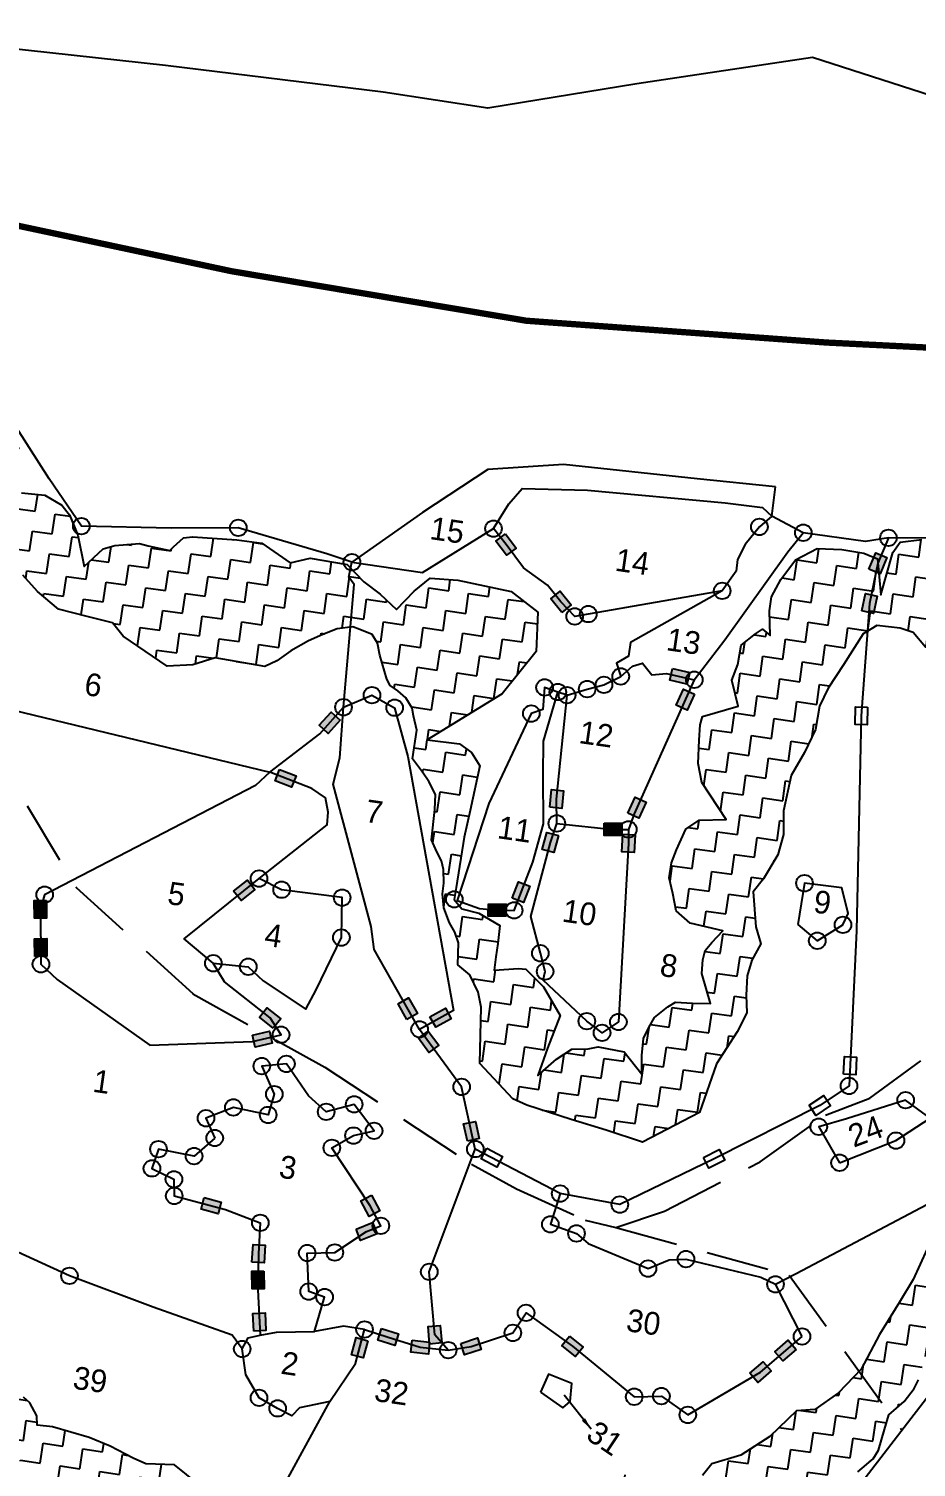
# Model space of a CAD drawing. Header units: metres. Extents: x 322051 to 326671, y 1828735 to 1832688.
# Drawn here: x 324904 to 325628, y 1829852 to 1831025 of the extents above; entities that cross this region are included whole.
import ezdxf

# ---------------------------------------------------------------- set-up
doc = ezdxf.new("R2010")
doc.units = ezdxf.units.M
doc.header["$MEASUREMENT"] = 0
doc.linetypes.add('DASHDOT', pattern=[1, 0.5, -0.25, 0, -0.25])
doc.linetypes.add('DASHED', pattern=[0.75, 0.5, -0.25])
for name, color, linetype in [('LINE_FOOTPATH', 1, 'DASHED'), ('OFF', 1, 'Continuous'), ('POLY_HATCH', 12, 'Continuous'), ('POLY_PARCEL', 6, 'Continuous'), ('POLY_WATER', 4, 'Continuous'), ('SYM_ARROW', 1, 'Continuous'), ('SYM_STONE', 1, 'Continuous'), ('TEXT_PARCEL', 7, 'Continuous'), ('V_BOUND_STREAM_LINE', 7, 'DASHDOT')]:
    doc.layers.add(name, color=color, linetype=linetype)
doc.styles.get("Standard").update_dxf_attribs({"font": 'simplex.shx'})
doc.styles.add('TEXT_MAP', font='KRDEV050.TTF', dxfattribs={"height": 2.5})
doc.dimstyles.get("Standard").update_dxf_attribs({"dimtxt": 0.18, "dimasz": 0.18, "dimexe": 0.18, "dimexo": 0.0625, "dimgap": 0.09, "dimtad": 0, "dimtih": 1, "dimtoh": 1, "dimdec": 4, "dimzin": 0, "dimdsep": 46, "dimtxsty": 'Standard', "dimcen": 0.09, "dimadec": 0, "dimazin": 0, "dimtfac": 1, "dimtdec": 4, "dimtofl": 0, "dimtmove": 0, "dimatfit": 3, "dimfxl": 1, "dimtolj": 1, "dimtzin": 0, "dimarcsym": 0})
pattern_1 = [(0, (44744.417, 71199.3403), (1.5875, 1.5875), [1.5875, -1.5875]), (90, (44746.0045, 71199.3403), (-1.5875, 1.5875), [1.5875, -1.5875])]

# ---------------------------------------------------------------- blocks, each defined once
blk = doc.blocks.new('STONE')
blk.add_circle((0, 0), 0.851)
blk = doc.blocks.new('STONESQUAREFILLED')
blk.add_hatch(color=256).paths.add_polyline_path([(0.7, -0.48), (0.7, 0.48), (-0.7, 0.48), (-0.7, -0.48)])
blk.add_lwpolyline([(-0.7, 0.48), (0.7, 0.48), (0.7, -0.48), (-0.7, -0.48)], close=True)
blk = doc.blocks.new('STONESQUARE')
blk.add_lwpolyline([(-0.7, 0.48), (0.7, 0.48), (0.7, -0.48), (-0.7, -0.48)], close=True)
blk = doc.blocks.new('TEXTARROW')
blk.add_leader([(0.04, -0.01), (8.68, -0.01)], dimstyle='Standard', override={"dimtxt": 2.5, "dimasz": 2.5, "dimexe": 1.25, "dimexo": 0.625, "dimgap": 0.625, "dimtad": 1, "dimtih": 0, "dimtoh": 0, "dimzin": 8, "dimcen": 2.5, "dimtofl": 1})
blk = doc.blocks.new('GVDBV')
at = {"layer": 'POLY_HATCH'}
h = blk.add_hatch(dxfattribs=at)
h.set_pattern_fill('ZIGZAG', color=256, scale=0.5, style=0)
h.set_pattern_definition(pattern_1)
h.paths.add_polyline_path([(45142.01, 71374.17), (45140.74, 71376.56), (45138.35, 71376.96), (45136.96, 71377.03), (45135.43, 71376.56), (45133.64, 71374.97), (45133.7, 71376.63), (45132.04, 71378.29), (45129.96, 71378.78), (45127.97, 71376.86), (45129.1, 71379.45), (45129.03, 71383.23), (45126.91, 71384.49), (45124.05, 71384.69), (45121.26, 71383.5), (45119.93, 71381.77), (45118.8, 71379.98), (45118.34, 71379.98), (45117.47, 71380.31), (45117.41, 71382.9), (45116.54, 71385.36), (45114.35, 71385.49), (45113.62, 71385.56), (45112.09, 71385.36), (45110.43, 71384.69), (45109.37, 71388.08), (45108.24, 71389.67), (45107.03, 71389.98), (45106.48, 71390.31), (45104.06, 71390.44), (45103.6, 71390.36), (45102.14, 71390.02), (45101.8, 71389.9), (45100.34, 71388.77), (45099.88, 71387.77), (45099.63, 71386.97), (45099.55, 71385.72), (45099.3, 71385.43), (45099.26, 71386.01), (45099.01, 71387.22), (45098.67, 71388.27), (45098.09, 71389.52), (45097.5, 71390.27), (45096.37, 71390.44), (45094.58, 71390.69), (45092.03, 71390.48), (45090.36, 71390.02), (45089.9, 71389.15), (45089.44, 71385.68), (45088.78, 71388.46), (45087.65, 71388.76), (45085.86, 71388.8), (45083.93, 71388.59), (45082.35, 71387.46), (45081.43, 71385.75), (45080.88, 71384.29), (45080.88, 71383.16), (45081.22, 71381.24), (45080.55, 71381.66), (45080.05, 71381.2), (45079.05, 71380.15), (45079, 71378.61), (45078.71, 71377.31), (45079.51, 71375.35), (45076.83, 71374.12), (45076.74, 71373.45), (45076.83, 71372.24), (45077, 71370.4), (45077.5, 71368.94), (45079.84, 71366.31), (45077.71, 71365.97), (45076.79, 71365.1), (45076.28, 71363.38), (45076.03, 71362.3), (45076.03, 71361.09), (45076.49, 71359.92), (45076.95, 71358.58), (45078.17, 71357.79), (45080.84, 71357.55), (45080.09, 71356.51), (45079.67, 71355.8), (45079.59, 71355.05), (45079.67, 71353.96), (45080.67, 71351.71), (45079.25, 71351.54), (45077.91, 71351.41), (45077.37, 71350.96), (45076.45, 71349.99), (45076.12, 71349.12), (45075.82, 71348.2), (45075.87, 71346.86), (45076.08, 71345.4), (45074.45, 71346.95), (45072.36, 71347.03), (45071.6, 71346.78), (45070.31, 71346.57), (45069.22, 71345.61), (45067.93, 71344.11), (45068.39, 71346.36), (45069.01, 71349.08), (45067.38, 71351.12), (45065.8, 71352.33), (45065.21, 71352.29), (45063.32, 71351.89), (45063.32, 71352.94), (45063.32, 71354.02), (45063.28, 71355.44), (45061.48, 71356.19), (45060.11, 71356.32), (45059.4, 71356.99), (45059.4, 71357.95), (45059.48, 71361.98), (45059.64, 71364.15), (45059.89, 71367.74), (45059.1, 71368.7), (45058.06, 71369.24), (45055.47, 71369.2), (45060.85, 71373.64), (45063.02, 71377.36), (45062.73, 71380.45), (45060.39, 71381.78), (45056.09, 71382.08), (45053.9, 71381.91), (45052.77, 71380.7), (45051.6, 71379.07), (45050.14, 71380.08), (45048.72, 71380.87), (45047.21, 71382.04), (45044.25, 71382.12), (45043.5, 71381.83), (45042.74, 71381.54), (45042.53, 71381.64), (45045.38, 71375.85), (45046.1, 71376.29), (45047.17, 71376.89), (45048.36, 71377.22), (45048.96, 71377.09), (45049.96, 71376.83), (45050.49, 71376.23), (45050.82, 71375.3), (45051.62, 71373.51), (45051.95, 71373.04), (45052.61, 71372.71), (45053.34, 71372.24), (45053.94, 71371.51), (45054.14, 71370.92), (45054.54, 71369.85), (45054.54, 71367.53), (45055.47, 71366.6), (45056.07, 71365.94), (45056.73, 71365.01), (45056.86, 71363.81), (45056.95, 71361.39), (45057.48, 71360.53), (45057.95, 71359.87), (45058.21, 71359.2), (45058.41, 71358.14), (45058.41, 71357.28), (45058.68, 71356.22), (45059.28, 71355.09), (45059.81, 71354.42), (45060.21, 71353.63), (45060.41, 71351.9), (45061.47, 71351.24), (45062.33, 71349.97), (45062.73, 71348.84), (45063.26, 71344.4), (45066.25, 71342.01), (45067.41, 71341.65), (45071.06, 71341.05), (45073.92, 71340.59), (45076.91, 71340.06), (45081.03, 71343.04), (45081.83, 71347.03), (45083.1, 71349.78), (45083.63, 71351.38), (45083.37, 71352.77), (45083.23, 71354.3), (45083.43, 71355.56), (45083.96, 71356.96), (45083.37, 71358.22), (45082.77, 71360.94), (45083.43, 71362.07), (45084.3, 71364.13), (45084.5, 71365.79), (45084.23, 71367.65), (45084.43, 71370.5), (45085.23, 71372.46), (45085.83, 71374.39), (45085.89, 71376.25), (45086.36, 71377.77), (45087.29, 71379.77), (45088.49, 71382.42), (45089.48, 71383.22), (45091.34, 71383.29), (45092.41, 71383.09), (45093.53, 71382.09), (45094.4, 71381.23), (45096.06, 71379.83), (45097.99, 71378.9), (45099.14, 71379.3), (45103.4, 71379.37), (45104.06, 71379.3), (45104.79, 71378.77), (45105.45, 71378.11), (45106.52, 71377.38), (45106.52, 71376.51), (45108.84, 71376.05), (45110.7, 71375.32), (45111.77, 71374.85), (45113.63, 71374.52), (45117.41, 71375.18), (45119.21, 71375.85), (45120.8, 71376.11), (45121.86, 71376.18), (45123.59, 71375.72), (45125.32, 71374.26), (45126.85, 71373.13), (45129.37, 71372.13), (45130.77, 71370.34), (45134.69, 71369.54), (45135.55, 71369.21), (45136.81, 71367.68), (45137.68, 71366.82), (45138.8, 71366.29), (45139.87, 71366.15), (45142.33, 71365.62), (45145.61, 71363.57), (45146.34, 71363.97), (45147, 71364.36), (45148.8, 71364.23), (45149.86, 71363.97), (45155.64, 71363.7), (45157.43, 71363.57), (45158.83, 71363.57), (45159.76, 71364.23), (45160.96, 71364.9), (45162.35, 71365.89), (45163.08, 71366.69), (45162.55, 71367.68), (45162.55, 71371.73), (45160.96, 71373), (45160.22, 71373.86), (45158.3, 71377.78), (45157.17, 71378.91), (45155.37, 71379.57), (45154.44, 71380.9), (45153.71, 71382.42), (45153.18, 71383.95), (45152.98, 71385.68), (45152.92, 71386.74), (45154.25, 71387.21), (45155.77, 71386.61), (45158.76, 71386.48), (45161.49, 71386.08), (45162.35, 71385.21), (45164.19, 71383.62), (45163.82, 71390.22), (45161.08, 71393.51), (45159.73, 71394.12), (45158.88, 71393.38), (45156.91, 71391.79), (45156.3, 71393.26), (45154.29, 71395.29), (45147.67, 71394.87), (45147.07, 71393.58), (45147.2, 71391.59), (45147.4, 71390.13), (45145.34, 71387.74), (45144.28, 71386.61), (45144.48, 71384.82), (45145.01, 71383.89), (45145.68, 71382.89), (45146.67, 71381.89), (45148.2, 71381.36), (45149.26, 71380.83), (45148.93, 71379.84), (45148.73, 71378.71), (45149.53, 71376.98), (45152.22, 71375.69), (45152.22, 71373.97), (45152.62, 71372.77), (45153.22, 71371.91), (45153.68, 71371.44), (45154.74, 71370.84), (45155.81, 71370.51), (45157.2, 71369.98), (45158.73, 71369.98), (45159.33, 71368.59), (45159.73, 71368.26), (45160.72, 71367.52), (45160.32, 71367.19), (45159.66, 71366.46), (45159, 71365.8), (45157.47, 71366.13), (45155.81, 71366.79), (45153.77, 71366), (45152.11, 71368.86), (45149.31, 71369.59), (45147.39, 71369.06), (45146.19, 71367.93), (45145.66, 71369.72), (45145.13, 71370.65), (45143.27, 71371.51), (45141.94, 71372.51)])
h = blk.add_hatch(dxfattribs=at)
h.set_pattern_fill('ZIGZAG', color=256, scale=0.5, style=0)
h.set_pattern_definition(pattern_1)
h.paths.add_polyline_path([(45020.43, 71387.1), (45020.06, 71387.68), (45019.43, 71388.44), (45018.64, 71389.44), (45017.01, 71389.9), (45016.46, 71390.36), (45015.46, 71390.48), (45013.7, 71390.65), (45011.91, 71389.77), (45011.03, 71388.31), (45011.07, 71389.19), (45010.91, 71390.07), (45010.53, 71390.69), (45010.4, 71391.11), (45008.98, 71392.11), (45006.98, 71392.49), (45005.68, 71392.49), (45005.43, 71392.45), (45004.01, 71391.94), (45003.43, 71391.48), (45003.18, 71391.23), (45002.84, 71389.86), (45002.63, 71389.1), (45001.98, 71387.36), (45001.35, 71387.36), (44999.26, 71387.11), (44998.76, 71386.73), (44998.3, 71386.27), (44997.59, 71385.69), (44997.13, 71385.19), (44996.63, 71384.14), (44996.29, 71383.6), (44996.17, 71383.98), (44995.79, 71384.94), (44995.63, 71385.23), (44994.37, 71386.65), (44993.91, 71387.36), (44993.16, 71387.78), (44993, 71387.79), (44987.78, 71382.18), (44987.9, 71382.04), (44988.5, 71381.84), (44991.02, 71381.91), (44994.08, 71381.84), (44996.87, 71381.71), (44997.8, 71381.71), (44998.86, 71381.24), (45000.59, 71380.91), (45002.91, 71380.98), (45004.18, 71380.78), (45007.43, 71380.11), (45009.21, 71379.16), (45011.4, 71379.29), (45013.72, 71379.42), (45015.72, 71379.16), (45017.04, 71378.82), (45018.71, 71378.49), (45021.43, 71377.96), (45021.89, 71377.56), (45023.22, 71376.43), (45025.08, 71375.3), (45027.41, 71375.04), (45029.47, 71374.84), (45030.46, 71373.91), (45034.25, 71372.05), (45036.24, 71372.45), (45037.9, 71373.25), (45041.92, 71373.11), (45042.78, 71373.7), (45043.78, 71374.63), (45045.04, 71375.63), (45045.38, 71375.85), (45042.53, 71381.64), (45040.28, 71382.75), (45038.29, 71382.74), (45034.78, 71382.49), (45034.07, 71382.29), (45033.4, 71381.49), (45033.15, 71381.16), (45031.4, 71381.28), (45030.69, 71381.37), (45028.77, 71380.91), (45027.89, 71380.53), (45026.59, 71378.94), (45025.76, 71381.32), (45024.88, 71382.83), (45024.17, 71383.5), (45022.71, 71384.08), (45020.87, 71384), (45020.47, 71384.01), (45020.52, 71384.26), (45020.56, 71385.81)])
h = blk.add_hatch(dxfattribs=at)
h.set_pattern_fill('ZIGZAG', color=256, scale=0.5, style=0)
h.set_pattern_definition(pattern_1)
h.paths.add_polyline_path([(45134.41, 71354.6), (45132.04, 71355.98), (45130.36, 71358.1), (45125.16, 71362.49), (45124.85, 71361.24), (45123.79, 71360.81), (45122.6, 71360.18), (45120.86, 71359.87), (45119.61, 71359.93), (45119.42, 71359.37), (45119.05, 71358.62), (45118.74, 71358.12), (45117.8, 71357.31), (45115.93, 71356.32), (45115.25, 71355.63), (45115.1, 71353.98), (45114.41, 71351.99), (45113.29, 71350.43), (45112.41, 71349.37), (45111.98, 71348.44), (45111.35, 71346.94), (45110.98, 71345.94), (45110.48, 71344.45), (45109.23, 71343.45), (45107.49, 71342.7), (45106.49, 71341.64), (45105.68, 71340.21), (45105.06, 71337.9), (45103.56, 71336.78), (45102.19, 71336.22), (45100.44, 71334.91), (45099.69, 71332.35), (45098.88, 71330.42), (45097.68, 71327.65), (45096.62, 71324.72), (45095.12, 71322.6), (45093.44, 71321.04), (45092.01, 71320.73), (45090.2, 71318.42), (45088.14, 71316.61), (45085.96, 71315.62), (45085.38, 71314.59), (45082.57, 71313.72), (45080.95, 71314.47), (45079.14, 71313.72), (45077.7, 71312.84), (45076.4, 71312.84), (45077.45, 71310.72), (45077.84, 71311.84), (45080.58, 71312), (45080.1, 71310.64), (45080.66, 71308.22), (45081.23, 71306.69), (45082.19, 71304.51), (45084.85, 71302.98), (45087.59, 71303.71), (45089.53, 71305.64), (45090.09, 71308.46), (45089.85, 71309.27), (45089.69, 71310.47), (45093.42, 71311.23), (45094.47, 71312.19), (45094.87, 71313.24), (45095.43, 71314.37), (45095.27, 71315.66), (45096.72, 71316.14), (45097.53, 71316.62), (45098.58, 71317.83), (45098.9, 71318.56), (45099.14, 71320.25), (45099.3, 71321.46), (45100.35, 71322.66), (45100.99, 71323.79), (45101.24, 71324.52), (45101.4, 71325.48), (45101.24, 71326.29), (45102.2, 71326.77), (45102.93, 71327.5), (45103.57, 71328.22), (45104.22, 71329.11), (45104.7, 71330.07), (45105.02, 71331.2), (45104.94, 71332.41), (45107.94, 71331.08), (45109.47, 71331.08), (45110.68, 71332.05), (45111.56, 71333.34), (45111.64, 71334.54), (45113.09, 71334.87), (45115.67, 71335.35), (45116.72, 71336.48), (45117.77, 71337.93), (45118.09, 71339.46), (45118.41, 71340.26), (45118.65, 71342.2), (45117.12, 71344.69), (45118.65, 71345.9), (45120.27, 71346.3), (45120.75, 71347.43), (45121.15, 71349.04), (45121.23, 71350.17), (45121.39, 71350.89), (45123.09, 71352.34), (45125.1, 71352.99), (45126.39, 71354.44), (45127.6, 71355.57), (45128.89, 71355.49), (45129.69, 71355.08), (45129.61, 71354.6), (45128.57, 71354.12), (45127.44, 71353.55), (45126.55, 71352.75), (45125.67, 71352.26), (45124.86, 71351.54), (45123.81, 71350.73), (45122.76, 71350.17), (45122.52, 71349.44), (45122.68, 71348.32), (45123.41, 71347.03), (45124.7, 71346.06), (45125.58, 71345.34), (45128.16, 71345.1), (45129.86, 71345.34), (45129.53, 71343.73), (45130.9, 71342.68), (45131.15, 71342.03), (45129.94, 71340.75), (45129.61, 71339.38), (45129.69, 71336.96), (45130.66, 71336.16), (45130.9, 71335.75), (45131.47, 71334.22), (45131.79, 71333.9), (45129.94, 71333.18), (45129.61, 71330.76), (45129.53, 71329.63), (45131.06, 71327.94), (45137.24, 71324.98), (45137.46, 71326.18), (45137.73, 71327.55), (45138.54, 71328.93), (45138.47, 71332.79), (45138.09, 71334.22), (45137.53, 71336.72), (45136.28, 71338.52), (45136.34, 71340.33), (45136.84, 71341.7), (45136.34, 71344.44), (45135.6, 71347.37), (45135.66, 71348.06), (45134.97, 71350.99)])
h = blk.add_hatch(dxfattribs=at)
h.set_pattern_fill('ZIGZAG', color=256, scale=0.5, style=0)
h.set_pattern_definition(pattern_1)
h.paths.add_polyline_path([(44940.91, 71307.65), (44941.55, 71305.8), (44942.44, 71304.27), (44943.08, 71302.66), (44944.45, 71297.82), (44945.82, 71295.73), (44947.27, 71296.05), (44948.64, 71295.81), (44949.61, 71294.12), (44950.82, 71293.23), (44953.48, 71293.56), (44954.12, 71294.52), (44954.69, 71295.33), (44955.82, 71295.65), (44956.94, 71295.89), (44957.99, 71296.29), (44958.72, 71297.1), (44959.76, 71298.23), (44960.01, 71298.79), (44962.34, 71298.87), (44964.12, 71299.84), (44965.24, 71300.56), (44966.29, 71301.05), (44968.85, 71301.36), (44970.54, 71299.83), (44971.83, 71298.94), (44973.44, 71298.7), (44977.55, 71299.91), (44979.17, 71299.35), (44980.94, 71299.26), (44981.91, 71297.9), (44983.28, 71297.41), (44984.16, 71296.53), (44986.1, 71296.04), (44985.29, 71294.43), (44985.21, 71293.22), (44985.45, 71291.94), (44986.82, 71290.89), (44988.19, 71290.08), (44987.71, 71288.79), (44987.39, 71286.06), (44989, 71283.4), (44991.01, 71282.67), (44992.78, 71282.91), (44996.57, 71284.44), (44997.86, 71282.83), (44999.31, 71282.19), (45001.17, 71283), (45003.02, 71283.88), (45004.95, 71282.19), (45009.39, 71282.59), (45011.8, 71283.96), (45013.74, 71282.51), (45014.95, 71282.43), (45016.56, 71283.08), (45017.2, 71280.74), (45018.25, 71280.1), (45019.78, 71279.93), (45021.71, 71280.18), (45022.39, 71278.63), (45023.28, 71277.02), (45026.34, 71276.29), (45028.11, 71276.54), (45031.98, 71278.39), (45033.92, 71280.32), (45035.69, 71281.77), (45036.25, 71283.95), (45035.21, 71285.4), (45033.11, 71286.6), (45030.93, 71288.05), (45031.98, 71289.66), (45031.74, 71291.19), (45030.61, 71292.32), (45029.64, 71292.97), (45028.52, 71293.45), (45027.47, 71293.21), (45025.94, 71293.05), (45026.58, 71294.82), (45026.91, 71296.03), (45026.26, 71297.07), (45025.45, 71297.8), (45024.49, 71297.96), (45022.96, 71297.96), (45022.39, 71297.96), (45021.59, 71299.41), (45021.67, 71300.22), (45021.18, 71300.94), (45020.7, 71301.26), (45020.38, 71301.34), (45020.61, 71303.07), (45020.45, 71304.27), (45019.48, 71305.16), (45018.44, 71305.88), (45017.87, 71305.97), (45018.28, 71306.93), (45018.84, 71307.58), (45019.73, 71307.58), (45020.29, 71307.09), (45021.01, 71306.93), (45021.74, 71307.25), (45022.47, 71307.9), (45023.27, 71308.46), (45023.84, 71308.95), (45024.16, 71309.03), (45024.96, 71308.14), (45025.53, 71307.66), (45026.49, 71307.09), (45028.35, 71306.85), (45029.56, 71307.01), (45030.12, 71307.82), (45031.01, 71308.54), (45031.65, 71308.06), (45033.1, 71307.01), (45033.99, 71306.05), (45034.79, 71306.45), (45035.44, 71306.53), (45036.89, 71306.93), (45037.21, 71307.01), (45037.21, 71306.05), (45037.29, 71305.16), (45037.86, 71304.19), (45038.99, 71303.79), (45039.79, 71303.79), (45040.52, 71304.03), (45040.92, 71304.35), (45042.45, 71304.68), (45042.58, 71302.25), (45043.14, 71301.69), (45044.35, 71300.89), (45045.72, 71300.72), (45046.77, 71301.13), (45048.22, 71302.09), (45048.86, 71302.82), (45050.07, 71303.7), (45050.88, 71303.06), (45052.01, 71301.85), (45053.14, 71300.72), (45055.31, 71300.16), (45056.2, 71300.64), (45057.65, 71302.5), (45058.45, 71303.22), (45059.1, 71302.09), (45060.47, 71300.89), (45061.36, 71300.97), (45061.92, 71301.13), (45062.89, 71301.69), (45063.93, 71302.9), (45064.82, 71303.87), (45065.55, 71302.34), (45066.83, 71300.4), (45067.56, 71299.84), (45068.53, 71299.52), (45070.86, 71299.6), (45071.51, 71300.16), (45072.48, 71302.25), (45073.6, 71304.19), (45075.3, 71303.3), (45076.26, 71303.14), (45078.2, 71303.54), (45079.08, 71304.27), (45079.91, 71305.72), (45078.52, 71308.55), (45077.2, 71309.99), (45077.45, 71310.72), (45076.4, 71312.84), (45076.39, 71312.84), (45073.78, 71311.85), (45071.41, 71311.1), (45069.85, 71309.54), (45067.98, 71309.17), (45065.36, 71310.16), (45063.42, 71309.1), (45060.24, 71308.67), (45059, 71307.86), (45057.75, 71308.48), (45055.59, 71308.04), (45053.53, 71309.1), (45051.54, 71309.1), (45049.54, 71308.6), (45047.79, 71308.98), (45045.92, 71308.23), (45043.8, 71309.48), (45041.56, 71309.23), (45040.5, 71309.54), (45038.56, 71310.23), (45036.82, 71310.66), (45033.82, 71311.1), (45032.58, 71311.04), (45032.45, 71311.78), (45031.77, 71312.72), (45031.21, 71313.09), (45030.08, 71312.41), (45028.4, 71312.1), (45027.68, 71312.04), (45026.12, 71312.16), (45025.25, 71312.72), (45024.31, 71312.47), (45023.88, 71311.97), (45023, 71311.91), (45022.63, 71312.41), (45021.88, 71312.53), (45021.07, 71312.04), (45019.32, 71311.66), (45017.89, 71311.85), (45016.64, 71311.72), (45016.39, 71310.54), (45014.33, 71306.43), (45014.71, 71304.62), (45015.08, 71302.12), (45015.27, 71299.79), (45016.39, 71298.11), (45018.95, 71295.86), (45019.51, 71294.3), (45022.07, 71293.43), (45023.13, 71292.37), (45023.5, 71291.37), (45025.56, 71290.63), (45027.49, 71289.44), (45028.86, 71287.76), (45029.24, 71286.64), (45028.24, 71285.52), (45026.93, 71284.7), (45025.56, 71284.64), (45024.62, 71285.45), (45021.75, 71285.7), (45018.64, 71287.95), (45016.08, 71287.95), (45014.33, 71288.26), (45013.15, 71288.94), (45010.47, 71290), (45005.54, 71289.19), (45003.29, 71288.94), (45001.17, 71288.07), (44999.37, 71288.07), (44997.97, 71288.51), (44995.28, 71288.01), (44993.6, 71288.13), (44992.66, 71288.51), (44992.41, 71289.69), (44992.66, 71291.31), (44991.92, 71292.99), (44990.11, 71292.87), (44988.8, 71293.8), (44988.11, 71295.43), (44987.99, 71296.67), (44986.8, 71298.11), (44983.25, 71300.91), (44978.66, 71302.63), (44975.61, 71303.75), (44972.49, 71305.25), (44969.18, 71304.43), (44968.62, 71303.81), (44965.82, 71303.87), (44964.82, 71303.87), (44964.13, 71302.75), (44962.88, 71301.82), (44961.45, 71301.32), (44959.33, 71301.44), (44957.27, 71299.76), (44955.59, 71298.76), (44953.09, 71298.45), (44951.82, 71297.06), (44950.32, 71296.56), (44949.07, 71296.75), (44947.76, 71297.37), (44947.76, 71300.74), (44946.83, 71303.61), (44945.39, 71306.85), (44943.08, 71308.56), (44941.71, 71310.25), (44940.78, 71312.18), (44938.03, 71313.43), (44937.72, 71315.11), (44937.91, 71316.42), (44934.98, 71319.54), (44934.54, 71321.97), (44934.35, 71322.96), (44933.83, 71324.17), (44930.73, 71320.84), (44930.73, 71319.45), (44931.3, 71318.41), (44932.58, 71316.8), (44934.04, 71316.64), (44934.76, 71316.64), (44935.41, 71316.47), (44934.36, 71314.3), (44934.84, 71312.61), (44936.45, 71312.29), (44939.68, 71310.6)])
at = {"layer": 'LINE_FOOTPATH', "ltscale": 10}
for points in [[(44930.94, 71388.48), (44932.15, 71387.56), (44952.48, 71381.5), (44967.48, 71376.86), (44976.39, 71373.89), (44983.43, 71372.45), (44990.2, 71372.69), (44993.43, 71372.21), (45003.89, 71371.62), (45012.57, 71371.5), (45015.55, 71368.64), (45020.07, 71365.31), (45029.59, 71353.66), (45039.95, 71346.64), (45051.12, 71342.36), (45063.74, 71336.41), (45067.54, 71334.98), (45073.27, 71333.31), (45075.77, 71333.07), (45089.91, 71331.29), (45100.5, 71320.39)], [(45075.77, 71333.07), (45079.4, 71334.9), (45086.37, 71339.85), (45090.96, 71344.25), (45094.26, 71346.08), (45105.26, 71356.9), (45108.42, 71359.31), (45116.3, 71366.83), (45123.49, 71368.13), (45127.53, 71367.76), (45140.19, 71364.28), (45145.14, 71362.63), (45157.31, 71361.09)]]:
    blk.add_lwpolyline(points, dxfattribs=at)
at = {"layer": 'OFF'}
blk.add_lwpolyline([(45080, 71390.63), (45079.96, 71392.96)], dxfattribs=at)
at = {"layer": 'POLY_HATCH'}
for points in [[(45093.53, 71382.09), (45092.41, 71383.09), (45091.34, 71383.29), (45089.48, 71383.22), (45088.49, 71382.42), (45087.29, 71379.77), (45086.36, 71377.77), (45085.89, 71376.25), (45085.83, 71374.39), (45085.23, 71372.46), (45084.43, 71370.5), (45084.23, 71367.65), (45084.5, 71365.79), (45084.3, 71364.13), (45083.43, 71362.07), (45082.77, 71360.94), (45083.37, 71358.22), (45083.96, 71356.96), (45083.43, 71355.56), (45083.23, 71354.3), (45083.37, 71352.77), (45083.63, 71351.38), (45083.1, 71349.78), (45081.83, 71347.03), (45081.03, 71343.04), (45076.91, 71340.06), (45073.92, 71340.59), (45071.06, 71341.05), (45067.41, 71341.65), (45066.25, 71342.01), (45063.26, 71344.4), (45062.73, 71348.84), (45062.33, 71349.97), (45061.47, 71351.24), (45060.41, 71351.9), (45060.21, 71353.63), (45059.81, 71354.42), (45059.28, 71355.09), (45058.68, 71356.22), (45058.41, 71357.28), (45058.41, 71358.14), (45058.21, 71359.2), (45057.95, 71359.87), (45057.48, 71360.53), (45056.95, 71361.39), (45056.86, 71363.81), (45056.73, 71365.01), (45056.07, 71365.94), (45055.47, 71366.6), (45054.54, 71367.53), (45054.54, 71369.85), (45054.14, 71370.92), (45053.94, 71371.51), (45053.34, 71372.24), (45052.61, 71372.71), (45051.95, 71373.04), (45051.62, 71373.51), (45050.82, 71375.3), (45050.49, 71376.23), (45049.96, 71376.83), (45048.96, 71377.09), (45048.36, 71377.22), (45047.17, 71376.89), (45046.1, 71376.29), (45045.04, 71375.63), (45043.78, 71374.63), (45042.78, 71373.7), (45041.92, 71373.11), (45037.9, 71373.25), (45036.24, 71372.45), (45034.25, 71372.05), (45030.46, 71373.91), (45029.47, 71374.84), (45027.41, 71375.04), (45025.08, 71375.3), (45023.22, 71376.43), (45021.89, 71377.56)], [(45020.87, 71384), (45022.71, 71384.08), (45024.17, 71383.5), (45024.88, 71382.83), (45025.76, 71381.32), (45026.59, 71378.94), (45027.89, 71380.53), (45028.77, 71380.91), (45030.69, 71381.37), (45031.4, 71381.28), (45033.15, 71381.16), (45033.4, 71381.49), (45034.07, 71382.29), (45034.78, 71382.49), (45038.29, 71382.74), (45040.28, 71382.75), (45042.74, 71381.54), (45043.5, 71381.83), (45044.25, 71382.12), (45047.21, 71382.04), (45048.72, 71380.87), (45050.14, 71380.08), (45051.6, 71379.07), (45052.77, 71380.7), (45053.9, 71381.91), (45056.09, 71382.08), (45060.39, 71381.78), (45062.73, 71380.45), (45063.02, 71377.36), (45060.85, 71373.64), (45055.47, 71369.2), (45058.06, 71369.24), (45059.1, 71368.7), (45059.89, 71367.74), (45059.64, 71364.15), (45059.48, 71361.98), (45059.4, 71357.95), (45059.4, 71356.99), (45060.11, 71356.32), (45061.48, 71356.19), (45063.28, 71355.44), (45063.32, 71354.02), (45063.32, 71352.94), (45063.32, 71351.89), (45065.21, 71352.29), (45065.8, 71352.33), (45067.38, 71351.12), (45069.01, 71349.08), (45068.39, 71346.36), (45067.93, 71344.11), (45069.22, 71345.61), (45070.31, 71346.57), (45071.6, 71346.78), (45072.36, 71347.03), (45074.45, 71346.95), (45076.08, 71345.4), (45075.87, 71346.86), (45075.82, 71348.2), (45076.12, 71349.12), (45076.45, 71349.99), (45077.37, 71350.96), (45077.91, 71351.41), (45079.25, 71351.54), (45080.67, 71351.71), (45079.67, 71353.96), (45079.59, 71355.05), (45079.67, 71355.8), (45080.09, 71356.51), (45080.84, 71357.55), (45078.17, 71357.79), (45076.95, 71358.58), (45076.49, 71359.92), (45076.03, 71361.09), (45076.03, 71362.3), (45076.28, 71363.38), (45076.79, 71365.1), (45077.71, 71365.97), (45079.84, 71366.31), (45077.5, 71368.94), (45077, 71370.4), (45076.83, 71372.24), (45076.74, 71373.45), (45076.83, 71374.12), (45079.51, 71375.35), (45078.71, 71377.31), (45079, 71378.61), (45079.05, 71380.15), (45080.05, 71381.2), (45080.55, 71381.66), (45081.22, 71381.24), (45080.88, 71383.16), (45080.88, 71384.29), (45081.43, 71385.75), (45082.35, 71387.46), (45083.93, 71388.59), (45085.86, 71388.8), (45087.65, 71388.76), (45088.78, 71388.46), (45089.44, 71385.68), (45089.9, 71389.15), (45090.36, 71390.02), (45092.03, 71390.48)], [(45100.44, 71334.91), (45099.69, 71332.35), (45098.88, 71330.42), (45097.68, 71327.65), (45096.62, 71324.72), (45095.12, 71322.6), (45093.44, 71321.04), (45092.01, 71320.73), (45090.2, 71318.42), (45088.14, 71316.61), (45085.96, 71315.62), (45085.38, 71314.59)], [(45045.92, 71308.23), (45043.8, 71309.48), (45041.56, 71309.23), (45040.5, 71309.54), (45038.56, 71310.23), (45036.82, 71310.66), (45033.82, 71311.1), (45032.58, 71311.04), (45032.45, 71311.78), (45031.77, 71312.72), (45031.21, 71313.09)], [(45097.53, 71316.62), (45098.58, 71317.83), (45098.9, 71318.56), (45099.14, 71320.25), (45099.3, 71321.46), (45100.35, 71322.66), (45100.99, 71323.79), (45101.24, 71324.52)]]:
    blk.add_lwpolyline(points, dxfattribs=at)
at = {"layer": 'POLY_PARCEL'}
for points in [[(45058.3, 71386.51), (45059.22, 71388.63), (45060.1, 71389.97), (45065.25, 71390.59), (45076.19, 71391.15), (45079.16, 71391.21), (45080, 71390.63)], [(45089.4, 71390.24), (45088.86, 71388.13), (45088.65, 71384.88), (45089.27, 71375.98), (45091.32, 71359.06), (45092.48, 71346.8), (45090.4, 71344.94), (45082.71, 71339.56), (45075.83, 71334.91), (45071.02, 71335.1)], [(45080, 71390.63), (45079.15, 71389.64), (45078.24, 71388.11), (45077.81, 71386.83), (45077.81, 71385.92), (45076.95, 71384.21)], [(45075.76, 71376.92), (45077.72, 71380.4), (45081.67, 71388.02), (45082.66, 71389.68)], [(45047.57, 71382.28), (45053.22, 71382.28), (45058.3, 71386.51)], [(45076.95, 71384.21), (45065.66, 71380.54), (45064.42, 71381.54), (45063.18, 71382.68), (45061.09, 71383.78), (45059.47, 71385.4), (45058.3, 71386.51)], [(45076.95, 71384.21), (45070.33, 71379.11), (45070.33, 71378.02), (45069.47, 71377.35), (45069.95, 71376.35)], [(45048.54, 71370.81), (45047.99, 71380.55), (45047.5, 71381.08), (45047.57, 71382.28)], [(45069.95, 71376.35), (45070.76, 71377.3), (45071.52, 71377.63), (45072.38, 71376.83), (45073.52, 71377.11), (45075.76, 71376.92)], [(45065.95, 71374.28), (45067.46, 71374.98), (45068.73, 71375.5), (45069.95, 71376.35)], [(45075.76, 71376.92), (45072.56, 71365.72), (45072.27, 71364.44)], [(45065.95, 71374.28), (45065.19, 71374.42)], [(45066.59, 71364.1), (45066.3, 71366.01), (45065.95, 71374.28)], [(45048.54, 71370.81), (45050.64, 71372.08), (45052.56, 71371.35), (45054.15, 71367.66), (45060.58, 71348.25), (45058.14, 71346.4)], [(45043.49, 71364.89), (45046.98, 71368.46), (45048.54, 71370.81)], [(45058.14, 71346.4), (45053.67, 71352.14), (45053.18, 71353.91), (45048.59, 71364.66), (45048.82, 71366.81), (45048.54, 71370.81)], [(45015.95, 71367.62), (45017.61, 71367.33), (45043.49, 71364.89)], [(45043.49, 71364.89), (45042.53, 71363.68), (45027.2, 71352.74), (45027.03, 71351.55), (45027.69, 71347.24), (45029.13, 71346.24), (45037.14, 71342.13), (45045.16, 71343.56), (45047.33, 71344.42), (45046.28, 71345.61), (45042.31, 71347.92), (45041.21, 71349.26)], [(45043.84, 71356.42), (45048.59, 71361.41), (45048.52, 71362.41), (45048.15, 71363.51), (45046.96, 71364.07), (45043.49, 71364.89)], [(45072.27, 71364.44), (45072.44, 71363.34), (45073.66, 71349.22), (45072.5, 71348.18), (45071.17, 71348.93), (45067.29, 71351.65), (45067.34, 71352.35), (45066.76, 71353.73), (45065.61, 71356.51), (45066.3, 71362.53), (45066.59, 71364.1)], [(45066.59, 71364.1), (45071.07, 71364.27), (45072.27, 71364.44)], [(45086.65, 71358.89), (45088.35, 71357.83), (45090.19, 71359.37), (45090.47, 71360.33), (45089.69, 71362.25), (45086.7, 71362.2), (45086.65, 71358.89)], [(45041.21, 71349.26), (45038.65, 71350.84), (45043.84, 71356.42)], [(45041.21, 71349.26), (45043.99, 71349.38), (45045.32, 71348.44), (45048.99, 71346.69), (45049.57, 71348.34), (45050.97, 71352.72), (45050.58, 71355.86), (45045.74, 71355.8), (45043.84, 71356.42)], [(45063.86, 71337.64), (45062.09, 71342.36), (45058.14, 71346.4)], [(45092.6, 71340.67), (45096.78, 71343.04), (45099.22, 71345.18), (45097.08, 71346.32), (45092.65, 71344.18), (45090.56, 71343.26), (45092.6, 71340.67)], [(45053.3, 71321.52), (45053.7, 71324.33), (45052.39, 71324.58), (45051.84, 71327.59), (45054, 71327.94), (45056.26, 71329.95), (45057.31, 71330.55), (45056.26, 71332.01), (45052.59, 71336.12), (45054.15, 71337.32), (45055.71, 71337.93), (45053.85, 71339.78), (45051.74, 71338.88), (45050.18, 71339.93), (45048.08, 71342.19), (45046.17, 71341.74), (45047.47, 71339.68), (45047.22, 71337.98), (45044.41, 71338.18)], [(45044.41, 71338.18), (45042.38, 71337.02), (45043.29, 71335.57)], [(45064, 71321.56), (45062.78, 71322.62), (45061.63, 71327.49), (45063.86, 71337.64)], [(45071.02, 71335.1), (45063.86, 71337.64)], [(45088.94, 71330.41), (45090.45, 71331.49), (45099.92, 71338.39)], [(45043.29, 71335.57), (45041.87, 71333.92), (45039, 71334.06), (45038.7, 71332.48), (45040.55, 71331.87), (45040.76, 71330.57), (45044.93, 71330.09), (45047.82, 71329.43), (45048.03, 71326.99), (45048.37, 71324.14), (45049.08, 71320.61)], [(45071.02, 71335.1), (45070.6, 71332.58), (45072.75, 71332.16), (45073.78, 71331.49), (45078.76, 71330.21), (45080.32, 71331.13), (45081.63, 71331.38), (45087.71, 71330.81), (45088.94, 71330.41)], [(45091.61, 71326.62), (45088.94, 71330.41)], [(45047.82, 71319.33), (45046.89, 71320.29), (45040.37, 71321.61), (45033.44, 71323.12), (45021.49, 71326.63)], [(45064, 71321.56), (45065.75, 71322.11), (45068.88, 71323.64), (45069.69, 71325.36), (45073.71, 71323.26), (45079.12, 71320), (45081.25, 71320.36), (45083.53, 71319.18), (45088.75, 71323.36), (45091.61, 71326.62)], [(45098.68, 71311.1), (45097.32, 71312.75), (45097.23, 71314.04), (45097.74, 71315.49), (45102.51, 71323.95)], [(45049.08, 71320.61), (45050.33, 71321.04), (45053.3, 71321.52)], [(45057.2, 71322.24), (45055.5, 71322.27), (45053.3, 71321.52)], [(45055.28, 71316.19), (45056.87, 71319.48), (45057.2, 71322.24)], [(45057.2, 71322.24), (45059.14, 71321.91), (45061.77, 71321.48), (45064, 71321.56)], [(45047.82, 71319.33), (45048.17, 71320.27), (45049.08, 71320.61)], [(45071.71, 71319.3), (45073.64, 71318.32), (45074.16, 71318.9), (45074.07, 71320.34), (45072.14, 71320.8), (45071.71, 71319.3)], [(45055.28, 71316.19), (45052.98, 71315.37), (45052.48, 71314.64), (45051.27, 71315.07), (45049.69, 71315.69), (45048.39, 71317.35), (45047.82, 71319.33)], [(45050.72, 71296.16), (45050.67, 71299.07), (45051.3, 71305.25), (45052.3, 71308.2), (45055.28, 71316.19)]]:
    blk.add_lwpolyline(points, dxfattribs=at)
blk.add_lwpolyline([(45065.19, 71374.42), (45064.1, 71374.63), (45064.22, 71372.89), (45063.35, 71372.43), (45061.03, 71364.91), (45059.64, 71356.92), (45061.49, 71356.57), (45062.88, 71356.63), (45064.22, 71356.8), (45065.14, 71360.8), (45065.55, 71363.92), (45064.97, 71367.74), (45064.62, 71370.4)], close=True, dxfattribs=at)
at = {"layer": 'POLY_WATER'}
for points in [[(45171.39, 71413.67), (45154.05, 71415.35), (45141.07, 71416.42), (45133.98, 71417.29), (45113.11, 71420.82), (45102.55, 71422.76), (45091.87, 71424.7), (45078.03, 71427.06), (45064.54, 71423.03), (45053.12, 71419.44), (45044.74, 71419.5), (45027.34, 71419.14), (45001.59, 71418.27), (44987.44, 71417.83), (44978.14, 71424.73), (44975.6, 71449.39), (44976.65, 71461.14), (44970.43, 71483.2), (44968.78, 71493.75), (44966.93, 71505.4), (44963.58, 71511.62), (44961.85, 71521.9), (44946.23, 71539.84), (44946.03, 71547.58)], [(45047.57, 71382.28), (45045.5, 71382.65), (45038.26, 71383.7), (45033, 71382.92), (45025.93, 71382.06), (45022.86, 71385.42), (45014.7, 71394.87), (45004.97, 71397.51)], [(45079.96, 71392.96), (45073.72, 71392.7), (45063.08, 71392.32), (45057.18, 71391.08), (45052.56, 71386.98), (45047.57, 71382.28)], [(45100.7, 71391.83), (45089.4, 71390.24)], [(45082.66, 71389.68), (45080, 71390.63)], [(45089.4, 71390.24), (45087.65, 71389.7), (45082.66, 71389.68)]]:
    blk.add_lwpolyline(points, dxfattribs=at)
at = {"layer": 'V_BOUND_STREAM_LINE', "ltscale": 10}
blk.add_lwpolyline([(44829.18, 71475.22, 0.5, 0.5, 0), (44919, 71488.04, 0.5, 0.5, 0), (44944.25, 71474.39, 0.5, 0.5, 0), (44959.57, 71439.23, 0.5, 0.5, 0), (44965.22, 71424.6, 0.5, 0.5, 0), (44978.19, 71416.59, 0.5, 0.5, 0), (44991.42, 71409.58, 0.5, 0.5, 0), (45011.85, 71405.3, 0.5, 0.5, 0), (45034.88, 71403.75, 0.5, 0.5, 0), (45058.54, 71403.19, 0.5, 0.5, 0), (45082.32, 71404.86, 0.5, 0.5, 0), (45105.73, 71407.04, 0.5, 0.5, 0), (45129.26, 71408.34, 0.5, 0.5, 0), (45152.17, 71408.15, 0.5, 0.5, 0), (45162.79, 71408.22, 0.5, 0.5, 0), (45163.49, 71395.66, 0, 0, 0)], format="xyseb", dxfattribs=at)
at = {"layer": 'SYM_ARROW', "xscale": 0.4, "yscale": 0.4, "zscale": 0.4, "rotation": 136.9408943624398}
blk.add_blockref('TEXTARROW', (45076.13, 71316.95), dxfattribs=at)
at = {"layer": 'SYM_STONE', "xscale": 0.7714372633383595, "yscale": 0.7714372633383595, "zscale": 0.7714372633383595}
for p in [(45079.15, 71389.64), (45082.66, 71389.68), (45089.4, 71390.24), (45058.3, 71386.51), (45038.26, 71383.7), (45076.95, 71384.21), (45025.93, 71382.06), (45047.57, 71382.28), (45065.66, 71380.54), (45066.7, 71380.88), (45075.76, 71376.92), (45068.73, 71375.5), (45069.95, 71376.35), (45064.1, 71374.63), (45065.19, 71374.42), (45067.46, 71374.98), (45065.95, 71374.28), (45050.64, 71372.08), (45063.35, 71372.43), (45052.56, 71371.35), (45048.54, 71370.81), (45066.59, 71364.1), (45072.27, 71364.44), (45086.7, 71362.2), (45090.19, 71359.37), (45088.35, 71357.83), (45043.84, 71356.42), (45059.4, 71356.99), (45064.22, 71356.8), (45045.74, 71355.8), (45050.58, 71355.86), (45027.2, 71352.74), (45050.97, 71352.72), (45066.76, 71353.73), (45067.34, 71352.35), (45041.21, 71349.26), (45043.99, 71349.38), (45071.17, 71348.93), (45072.5, 71348.18), (45073.66, 71349.22), (45027.69, 71347.24), (45058.14, 71346.4), (45092.48, 71346.8), (45097.08, 71346.32), (45047.33, 71344.42), (45090.56, 71343.26), (45096.78, 71343.04), (45046.17, 71341.74), (45048.08, 71342.19), (45062.09, 71342.36), (45092.6, 71340.67), (45047.47, 71339.68), (45053.85, 71339.78), (45044.41, 71338.18), (45047.22, 71337.98), (45051.74, 71338.88), (45055.71, 71337.93), (45042.38, 71337.02), (45054.15, 71337.32), (45063.86, 71337.64), (45043.29, 71335.57), (45052.59, 71336.12), (45071.02, 71335.1), (45075.83, 71334.91), (45039, 71334.06), (45041.87, 71333.92), (45038.7, 71332.48), (45070.6, 71332.58), (45072.75, 71332.16), (45040.55, 71331.87), (45081.63, 71331.38), (45040.76, 71330.57), (45057.31, 71330.55), (45078.76, 71330.21), (45088.94, 71330.41), (45047.82, 71329.43), (45051.84, 71327.59), (45054, 71327.94), (45061.63, 71327.49), (45091.61, 71326.62), (45069.69, 71325.36), (45052.39, 71324.58), (45053.7, 71324.33), (45033.44, 71323.12), (45068.88, 71323.64), (45057.2, 71322.24), (45064, 71321.56), (45079.12, 71320), (45081.25, 71320.36), (45047.82, 71319.33), (45083.53, 71319.18), (45049.69, 71315.69), (45051.27, 71315.07)]:
    blk.add_blockref('STONE', p, dxfattribs=at)
at = {"layer": 'SYM_STONE'}
for name, p, rotation in [('STONESQUAREFILLED', (45088.86, 71388.13), 75.66674320909816), ('STONESQUAREFILLED', (45059.47, 71385.4), 315.0147272537475), ('STONESQUAREFILLED', (45088.65, 71384.88), 86.23403313640904), ('STONESQUAREFILLED', (45064.42, 71381.54), 137.3053151446219), ('STONESQUAREFILLED', (45074.58, 71377.02), 355.1379682281232), ('STONESQUARE', (45089.27, 71375.98), 276.9147500904154), ('STONESQUAREFILLED', (45075.28, 71375.25), 254.0325288169388), ('STONESQUAREFILLED', (45047.63, 71369.44), 236.2765883076506), ('STONESQUAREFILLED', (45072.71, 71366.24), 74.03252881694014), ('STONESQUAREFILLED', (45066.3, 71366.01), 92.40384575758392), ('STONESQUAREFILLED', (45044.8, 71364.58), 346.6754158480251), ('STONESQUAREFILLED', (45071.07, 71364.27), 8.126079294086454), ('STONESQUAREFILLED', (45072.44, 71363.34), 274.9215921691579), ('STONESQUAREFILLED', (45066.3, 71362.53), 263.4146935120432), ('STONESQUAREFILLED', (45064.56, 71358.3), 76.93826103001793), ('STONESQUAREFILLED', (45062.88, 71356.63), 7.427637594312752), ('STONESQUAREFILLED', (45042.82, 71355.33), 47.05845019429471), ('STONESQUAREFILLED', (45027.03, 71351.55), 278.6775642502822), ('STONESQUAREFILLED', (45027.49, 71348.55), 98.67756425028212), ('STONESQUARE', (45092.33, 71348.41), 95.37712408299728), ('STONESQUAREFILLED', (45056.98, 71347.89), 127.8597637428664), ('STONESQUAREFILLED', (45059.66, 71347.55), 37.15960199002659), ('STONESQUAREFILLED', (45046.28, 71345.61), 149.7782357488887), ('STONESQUAREFILLED', (45058.99, 71345.53), 314.4019699745953), ('STONESQUARE', (45090.4, 71344.94), 41.87450657321717), ('STONESQUAREFILLED', (45045.91, 71343.86), 21.45762560846601), ('STONESQUAREFILLED', (45063.36, 71338.99), 110.5941528735772), ('STONESQUARE', (45082.71, 71339.56), 34.97817520495389), ('STONESQUARE', (45065.25, 71337.15), 340.4530394815941), ('STONESQUAREFILLED', (45056.26, 71332.01), 305.9237271302922), ('STONESQUAREFILLED', (45043.77, 71330.22), 353.4570506858352), ('STONESQUAREFILLED', (45056.26, 71329.95), 29.73217027196623), ('STONESQUAREFILLED', (45048.03, 71326.99), 94.81042052323136), ('STONESQUAREFILLED', (45090.47, 71325.32), 228.8190735757535), ('STONESQUAREFILLED', (45048.28, 71324.92), 278.7833598670761), ('STONESQUAREFILLED', (45073.71, 71323.26), 328.9021213979423), ('STONESQUAREFILLED', (45088.75, 71323.36), 48.81907357575362), ('STONESQUAREFILLED', (45062.78, 71322.62), 103.345865649286), ('STONESQUAREFILLED', (45065.75, 71322.11), 25.97471515044957), ('STONESQUAREFILLED', (45048.87, 71321.64), 101.3155961152602), ('STONESQUAREFILLED', (45057.02, 71320.75), 263.1537209563866), ('STONESQUAREFILLED', (45059.14, 71321.91), 350.8207338463362), ('STONESQUAREFILLED', (45061.77, 71321.48), 2.029872533780154)]:
    blk.add_blockref(name, p, dxfattribs=dict(at, rotation=rotation))
at = {"layer": 'TEXT_PARCEL', "style": 'TEXT_MAP'}
for s, p in [('15', (45053.35, 71384.97)), ('14', (45068.24, 71384.58)), ('13', (45073.16, 71378.92)), ('12', (45067.35, 71370.65)), ('6', (45027.99, 71368.85)), ('7', (45051.46, 71362.06)), ('11', (45062.02, 71362.27)), ('9', (45087.66, 71360.01)), ('10', (45068.04, 71356.46)), ('5', (45036.87, 71353.39)), ('8', (45076.32, 71353.31)), ('4', (45044.95, 71351.22)), ('1', (45033.12, 71337.82)), ('3', (45048.7, 71333.19)), ('30', (45077.68, 71325.06)), ('2', (45051.06, 71317.82)), ('32', (45058.69, 71316.74)), ('39', (45034.9, 71314.31))]:
    blk.add_text(s, height=1.8, dxfattribs=at).set_placement(p)
for s, rotation, p in [('24', 28.7923, (45093.54, 71342)), ('31', 334.3402, (45075.7, 71316.19))]:
    blk.add_text(s, height=1.8, rotation=rotation, dxfattribs=at).set_placement(p)

msp = doc.modelspace()

# ---------------------------------------------------------------- block references
at = {"xscale": 10.29241748943095, "yscale": 10.29241748943095, "zscale": 10.29241748943095, "rotation": 351.8295004682089}
msp.add_blockref('GVDBV', (-238189.3, 1169244.6), dxfattribs=at)

doc.saveas('drawing.dxf')
